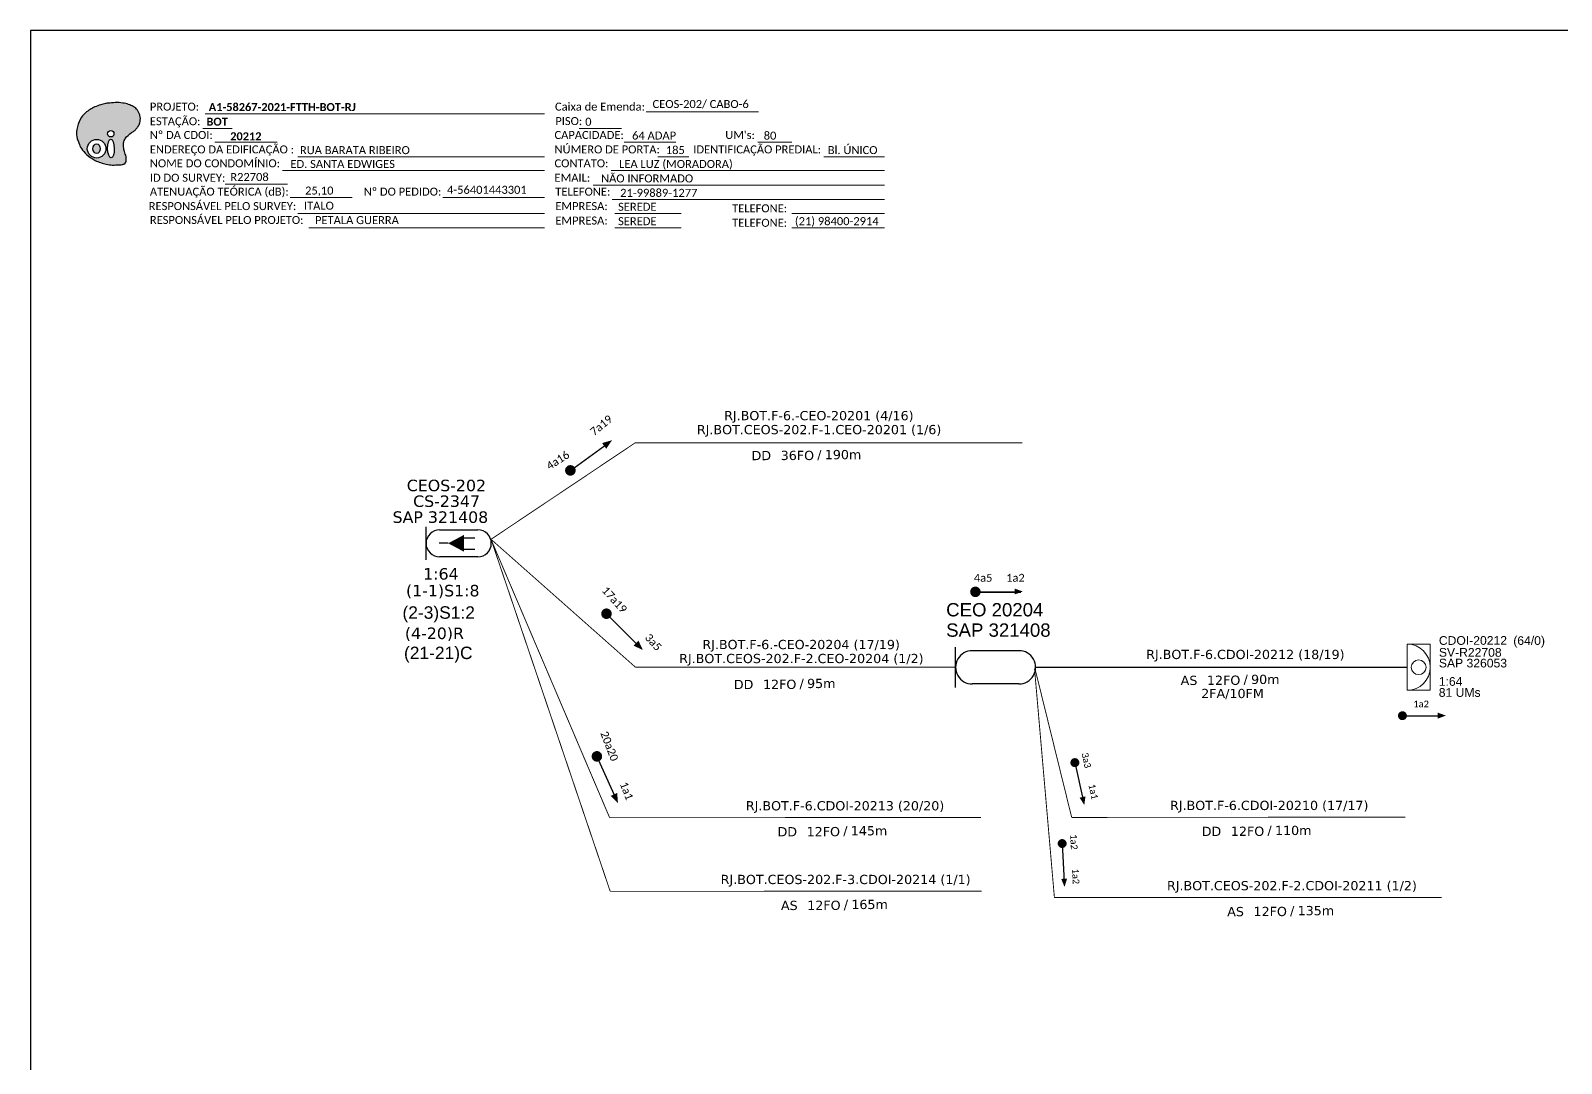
# Model space of a CAD drawing. Extents: x -4 to 837, y 1 to 595.
# Drawn here: x -3.8 to 339.1, y 363.8 to 595.3 of the extents above; entities that cross this region are included whole.
import ezdxf
from ezdxf.enums import TextEntityAlignment as Align

# ---------------------------------------------------------------- set-up
doc = ezdxf.new("R2010")
doc.units = 0
for name, color, linetype, lineweight in [("20.0-LEGENDA DOS CDO'S", 1, 'Continuous', 0), ('20.1-CDO_INTERIOR', 1, 'Continuous', 0), ('40.1-ETIQUETAS', 1, 'Continuous', 20)]:
    doc.layers.add(name, color=color, linetype=linetype, lineweight=lineweight)
for name, color, linetype in [('20.4-CEOS', 1, 'Continuous'), ('CAP a instalar', 1, 'Continuous'), ('SETA', 7, 'Continuous'), ('texto', 255, 'Continuous'), ('Txtruas', 150, 'Continuous')]:
    doc.layers.add(name, color=color, linetype=linetype)
doc.styles.add('ARIAL', font='arial.ttf')
doc.styles.add('siredit', font='verdana.ttf')
doc.styles.add('WMF-Calibri0', font='calibri.ttf')
doc.styles.add('WMF-Calibri1', font='calibrib.ttf')
doc.linetypes.add('FENCELINE1', pattern='A,0.25,-0.1,[133,ltypeshp.shx,S=0.1,R=0,X=-0.1,Y=0],-0.1,1', length=1.45)

# ---------------------------------------------------------------- blocks, each defined once
blk = doc.blocks.new('OI')
h = blk.add_hatch(color=40)
edge = h.paths.add_edge_path()
edge.add_spline(control_points=[(4.35, -0.67), (3.92, -0.99), (3.26, -1.5), (2.81, -2.59), (2.9, -3.5), (3.06, -4.27), (3.31, -4.85), (3.37, -5.39), (3.4, -5.88), (3.2, -6.4), (2.54, -6.61), (1.65, -6.63), (0.55, -6.67), (-0.56, -6.42), (-1.61, -6.14), (-2.77, -5.61), (-3.92, -4.77), (-4.89, -3.7), (-5.34, -2.65), (-5.6, -1.94), (-5.85, -0.96), (-5.71, 0.47), (-5.1, 2.02), (-4.14, 3.02), (-3.3, 3.61), (-2.37, 4.16), (-1.36, 4.44), (-0.56, 4.7), (0.79, 4.85), (2.24, 4.97), (3.79, 4.57), (4.67, 4.21), (5.44, 3.65), (5.76, 2.99), (6.03, 2.21), (6.01, 1.46), (5.72, 0.64), (5.31, 0.08), (4.88, -0.38), (4.51, -0.55), (4.35, -0.67)], knot_values=[0, 0, 0, 0, 1.60434, 2.417191, 3.427595, 4.282808, 4.776746, 5.304182, 5.888771, 6.258406, 6.858137, 7.79129, 8.986195, 10.124242, 11.187857, 12.242908, 13.953784, 15.414161, 16.515391, 17.349188, 17.675853, 19.552021, 21.515531, 22.568638, 23.63245, 24.621084, 25.782718, 26.745347, 27.142653, 29.870543, 31.004649, 31.921532, 32.709589, 33.801391, 34.042471, 35.192333, 35.971461, 36.628871, 37.254359, 37.836911, 37.836911, 37.836911, 37.836911], degree=3, periodic=0)
h.paths.add_polyline_path([(1.13, -0.87, -1), (-0.04, -0.87, -1)], flags=16)
edge = h.paths.add_edge_path(flags=16)
edge.add_ellipse((0.56, -3.59), major_axis=(-0.02, 1.71), ratio=0.361305, start_angle=0, end_angle=360)
h.paths.add_polyline_path([(-0.36, -3.62, -1), (-3.8, -3.62, -1)], flags=16)
edge = h.paths.add_edge_path(flags=0)
edge.add_ellipse((-2.08, -3.62), major_axis=(0, 0.885), ratio=0.758294, start_angle=0, end_angle=360)
at = {"color": 40}
for centre, radius in [((-2.08, -3.62), 1.72), ((0.54, -0.87), 0.587)]:
    blk.add_circle(centre, radius, dxfattribs=at)
blk.add_ellipse((-2.08, -3.62), major_axis=(0, 0.885), ratio=0.758294, start_param=-3.141592653589792, end_param=3.141592653589792, dxfattribs=at)
blk.add_ellipse((0.56, -3.59), major_axis=(-0.02, 1.71), ratio=0.361305, dxfattribs=at)
at = {"color": 40, "start_tangent": (-0.800898, -0.598801), "end_tangent": (-0.800898, -0.598801)}
blk.add_spline([(4.35, -0.67), (3.2, -1.78), (2.9, -2.54), (2.92, -3.55), (3.12, -4.38), (3.28, -4.85), (3.37, -5.37), (3.35, -5.95), (3.2, -6.29), (2.66, -6.55), (1.73, -6.63), (0.54, -6.62), (-0.58, -6.41), (-1.6, -6.11), (-2.56, -5.67), (-3.95, -4.67), (-4.89, -3.56), (-5.37, -2.56), (-5.64, -1.78), (-5.72, -1.46), (-5.63, 0.42), (-4.84, 2.22), (-4.13, 2.99), (-3.27, 3.62), (-2.4, 4.09), (-1.3, 4.47), (-0.37, 4.72), (0.02, 4.77), (2.75, 4.8), (3.85, 4.53), (4.69, 4.16), (5.31, 3.68), (5.85, 2.73), (5.93, 2.5), (5.94, 1.35), (5.67, 0.62), (5.29, 0.08), (4.84, -0.36), (4.35, -0.67)], degree=3, dxfattribs=at)
blk = doc.blocks.new('ETIQUETA_RS5F')
at = {"layer": '40.1-ETIQUETAS', "color": 0, "style": 'siredit'}
blk.add_text('/', height=1.5, dxfattribs=at).set_placement((1.58, -1.95), align=Align.MIDDLE_RIGHT)
for tag, p in [('ETIQUETA_R_SECUNDARIA', (1.21, 2.1)), ('ETIQUETA_R_PRIMARIA', (1.21, 4.1)), ('F_ATIVAS/F_MORTAS', (1.14, -4.24))]:
    blk.add_attdef(tag, text='', height=1.5, dxfattribs=at).set_placement(p, align=Align.MIDDLE_CENTER)
for tag, p in [('TIPO_CABO', (-6.58, -2.12)), ('CAP_CABO', (0.4, -2.09))]:
    blk.add_attdef(tag, text='', height=1.5, dxfattribs=at).set_placement(p, align=Align.MIDDLE_RIGHT)
blk.add_attdef('METROS', text='', height=1.5, dxfattribs=at).set_placement((2.14, -1.95), align=Align.MIDDLE_LEFT)
for tag, p in [('FUSÃO_1', (0.85, -8.39)), ('FUSÃO_2', (0.85, -10.6)), ('FUSÃO_3', (0.85, -12.93)), ('FUSÃO_4', (0.85, -15.14)), ('FUSÃO_5', (0.85, -17.16))]:
    blk.add_attdef(tag, text='', height=1.5, dxfattribs=at).set_placement(p, align=Align.CENTER)

msp = doc.modelspace()

# ---------------------------------------------------------------- linework, layer by layer
for p, q in [((837.17, 595.26), (-3.83, 595.26)), ((-3.83, 595.26), (-3.83, 1.26))]:
    msp.add_line(p, q)
at = {"color": 7, "lineweight": 0}
for points in [[(35.28, 576.58), (111.25, 576.58)], [(134.09, 577.07), (159.22, 577.07)], [(34.76, 573.3), (41.31, 573.3)], [(119.05, 573.34), (128.53, 573.34)], [(37.42, 570.23), (51.37, 570.23)], [(129.1, 570.23), (140.71, 570.23)], [(159.04, 570.23), (166.7, 570.23)], [(55.99, 566.99), (111.25, 566.99)], [(136.68, 566.99), (143.62, 566.99)], [(173.85, 566.99), (187.41, 566.99)], [(52.58, 563.88), (111.25, 563.88)], [(126.21, 563.88), (187.44, 563.88)], [(39.74, 560.82), (53.69, 560.82)], [(122.17, 560.64), (187.44, 560.64)], [(54.28, 557.85), (68.22, 557.85)], [(88.51, 557.85), (111.27, 557.85)], [(126.46, 557.41), (187.44, 557.41)], [(55.99, 554.29), (111.25, 554.29)], [(127.07, 554.29), (141.86, 554.29)], [(166.67, 554.29), (187.44, 554.29)], [(58.48, 551.06), (111.25, 551.06)], [(127.07, 551.06), (141.86, 551.06)], [(166.67, 551.06), (187.44, 551.06)]]:
    msp.add_lwpolyline(points, dxfattribs=at)
for points, const_width in [([(116.6, 496.37, 1), (117.56, 497.06, 1)], 1.18), ([(207.81, 470.09, 1), (207.81, 468.91, 1)], 1.17), ([(302.97, 441.75, 1), (303.97, 441.75, 1)], 1), ([(229.98, 431.73, 1), (230.2, 430.75, 1)], 1), ([(227.22, 413.61, 1), (227.27, 412.61, 1)], 1)]:
    msp.add_lwpolyline(points, format="xyb", close=True, dxfattribs=dict(const_width=const_width))
at = {"color": 7, "const_width": 1.18}
for points in [[(124.75, 465.02, 1), (125.59, 464.18, 1)], [(122.78, 433.18, 1), (123.26, 432.1, 1)]]:
    msp.add_lwpolyline(points, format="xyb", close=True, dxfattribs=at)
at = {"layer": '20.1-CDO_INTERIOR', "lineweight": 18}
msp.add_lwpolyline([(309.69, 447.44), (309.69, 457.77), (304.52, 457.77), (304.52, 447.44)], close=True, dxfattribs=at)
msp.add_circle((307.1, 452.61), 1.65, dxfattribs=at)
msp.add_arc((304.52, 452.61), 5.17, 270, 90, dxfattribs=at)
at = {"layer": '20.4-CEOS', "color": 7}
for p, q in [((87.79, 483.43), (96.33, 483.43)), ((96.33, 477.34), (87.79, 477.34))]:
    msp.add_line(p, q, dxfattribs=at)
for points in [[(84.75, 476.71), (84.75, 484.05)], [(89.71, 480.38), (87.65, 480.38)], [(93.08, 481.59), (95.67, 481.59)], [(93.08, 479.06), (95.67, 479.06)]]:
    msp.add_lwpolyline(points, dxfattribs=at)
msp.add_lwpolyline([(89.71, 480.38, 0, 3.76, 0), (93.23, 480.38, 3.76, 3.76, 0)], format="xyseb", dxfattribs=at)
for centre, start, end in [((87.79, 480.38), 90, 270), ((96.33, 480.38), 270, 90)]:
    msp.add_arc(centre, 3.04, start, end, dxfattribs=at)
at = {"layer": 'CAP a instalar', "color": 7, "ltscale": 5, "const_width": 0.2}
for points in [[(158.53, 502.91), (131.62, 502.91), (99.36, 481.31)], [(158.53, 502.91), (218.35, 502.91)], [(99.36, 481.11), (125.87, 418.91)], [(99.4, 481.19), (131.62, 452.65)], [(131.66, 452.6), (203.37, 452.6)], [(221.17, 452.25), (229.38, 418.96)], [(125.87, 418.91), (209.1, 418.92)], [(229.38, 418.96), (304.12, 419.01)]]:
    msp.add_lwpolyline(points, dxfattribs=at)
at = {"layer": 'CAP a instalar', "color": 8, "ltscale": 5, "const_width": 0.2}
for points in [[(99.36, 481.11), (126, 402.4)], [(221.05, 452.32), (225.51, 400.99)], [(126, 402.4), (209.23, 402.42)], [(225.51, 400.99), (312.29, 401.03)]]:
    msp.add_lwpolyline(points, dxfattribs=at)
at = {"layer": 'CAP a instalar', "linetype": 'FENCELINE1', "ltscale": 8, "const_width": 0.317}
msp.add_lwpolyline([(221.29, 452.59), (304.52, 452.61)], dxfattribs=at)
at = {"layer": 'SETA'}
for points in [[(117.08, 496.71), (125.32, 502.66)], [(207.85, 469.44), (218.01, 469.44)], [(218.01, 469.44), (207.85, 469.44)], [(303.47, 441.75), (312.07, 441.75)], [(230.09, 431.24), (231.95, 422.85)], [(227.25, 413.11), (227.71, 404.53)]]:
    msp.add_lwpolyline(points, dxfattribs=at)
at = {"layer": 'SETA', "color": 7}
for points in [[(125.17, 464.6), (132.35, 457.41)], [(123.02, 432.64), (127.17, 423.37)]]:
    msp.add_lwpolyline(points, dxfattribs=at)
at = {"layer": 'SETA'}
for points in [[(124.19, 502.84), (126.41, 503.47), (125.11, 501.56)], [(216.59, 470.24), (218.42, 469.58), (216.59, 468.91)], [(311.38, 442.43), (313.21, 441.77), (311.38, 441.1)], [(232.46, 423.67), (232.21, 421.73), (231.16, 423.38)], [(228.35, 405.25), (227.78, 403.39), (227.02, 405.18)]]:
    msp.add_solid(points, dxfattribs=at)
at = {"layer": 'SETA', "color": 7}
for points in [[(132.34, 458.56), (133.32, 456.47), (131.23, 457.44)], [(127.57, 424.44), (127.74, 422.14), (126.13, 423.79)]]:
    msp.add_solid(points, dxfattribs=at)
at = {"layer": 'Txtruas', "color": 5}
msp.add_line((217.57, 456.32), (207.11, 456.32), dxfattribs=at)
for points in [[(203.36, 448.1), (203.38, 457.1)], [(217.56, 448.86), (207.1, 448.86)]]:
    msp.add_lwpolyline(points, dxfattribs=at)
for centre, start, end in [((207.1, 452.59), 89.9211, 269.9225), ((217.56, 452.59), 269.9211, 89.9225)]:
    msp.add_arc(centre, 3.73, start, end, dxfattribs=at)

# ---------------------------------------------------------------- block references
at = {"color": 7, "xscale": 1.213923925163967, "yscale": 1.213923925163967, "zscale": 1.213923925163967, "rotation": 0.1532896023949059}
msp.add_blockref('OI', (13.47, 573.2), dxfattribs=at)
at = {"layer": '40.1-ETIQUETAS', "color": 7}
ref = msp.add_blockref('ETIQUETA_RS5F', (171.16, 502.96), dxfattribs=dict(at, xscale=1.378472709545349, yscale=1.378472709545349, zscale=1.378472709545349))
ref.add_attrib('ETIQUETA_R_PRIMARIA', 'RJ.BOT.F-6.-CEO-20201 (4/16)', dxfattribs={"color": 0, "height": 2.0677, "style": 'siredit'}).set_placement((172.74, 508.99), align=Align.MIDDLE_CENTER)
ref.add_attrib('ETIQUETA_R_SECUNDARIA', 'RJ.BOT.CEOS-202.F-1.CEO-20201 (1/6)', dxfattribs={"color": 0, "height": 2.0677, "style": 'siredit'}).set_placement((172.79, 505.86), align=Align.MIDDLE_CENTER)
ref.add_attrib('TIPO_CABO', 'DD', dxfattribs={"color": 0, "height": 2.068, "style": 'siredit'}).set_placement((162.04, 500.04), align=Align.MIDDLE_RIGHT)
ref.add_attrib('CAP_CABO', '36FO', dxfattribs={"color": 0, "height": 2.068, "style": 'siredit'}).set_placement((171.67, 500.07), align=Align.MIDDLE_RIGHT)
ref.add_attrib('METROS', '190m', dxfattribs={"color": 0, "height": 2.068, "style": 'siredit'}).set_placement((174.07, 500.26), align=Align.MIDDLE_LEFT)
ref = msp.add_blockref('ETIQUETA_RS5F', (167.19, 451.67), dxfattribs=dict(at, xscale=1.378472709545349, yscale=1.378472709545349, zscale=1.378472709545349))
ref.add_attrib('ETIQUETA_R_PRIMARIA', 'RJ.BOT.F-6.-CEO-20204 (17/19)', dxfattribs={"color": 0, "height": 2.0677, "style": 'siredit'}).set_placement((168.77, 457.7), align=Align.MIDDLE_CENTER)
ref.add_attrib('ETIQUETA_R_SECUNDARIA', 'RJ.BOT.CEOS-202.F-2.CEO-20204 (1/2)', dxfattribs={"color": 0, "height": 2.0677, "style": 'siredit'}).set_placement((168.82, 454.57), align=Align.MIDDLE_CENTER)
ref.add_attrib('TIPO_CABO', 'DD', dxfattribs={"color": 0, "height": 2.068, "style": 'siredit'}).set_placement((158.07, 448.75), align=Align.MIDDLE_RIGHT)
ref.add_attrib('CAP_CABO', '12FO', dxfattribs={"color": 0, "height": 2.068, "style": 'siredit'}).set_placement((167.7, 448.78), align=Align.MIDDLE_RIGHT)
ref.add_attrib('METROS', '95m', dxfattribs={"color": 0, "height": 2.068, "style": 'siredit'}).set_placement((170.1, 448.98), align=Align.MIDDLE_LEFT)
at = {"layer": 'CAP a instalar', "linetype": 'FENCELINE1', "ltscale": 7}
ref = msp.add_blockref('ETIQUETA_RS5F', (266.65, 452.58), dxfattribs=dict(at, xscale=1.378472709545349, yscale=1.378472709545349, zscale=1.378472709545349))
ref.add_attrib('ETIQUETA_R_SECUNDARIA', 'RJ.BOT.F-6.CDOI-20212 (18/19)', dxfattribs={"layer": '40.1-ETIQUETAS', "color": 0, "height": 2.0677, "style": 'siredit'}).set_placement((268.28, 455.48), align=Align.MIDDLE_CENTER)
ref.add_attrib('TIPO_CABO', 'AS', dxfattribs={"layer": '40.1-ETIQUETAS', "color": 0, "height": 2.068, "style": 'siredit'}).set_placement((257.53, 449.67), align=Align.MIDDLE_RIGHT)
ref.add_attrib('CAP_CABO', '12FO', dxfattribs={"layer": '40.1-ETIQUETAS', "color": 0, "height": 2.068, "style": 'siredit'}).set_placement((267.15, 449.7), align=Align.MIDDLE_RIGHT)
ref.add_attrib('METROS', '90m', dxfattribs={"layer": '40.1-ETIQUETAS', "color": 0, "height": 2.068, "style": 'siredit'}).set_placement((269.56, 449.89), align=Align.MIDDLE_LEFT)
ref.add_attrib('F_ATIVAS/F_MORTAS', '2FA/10FM', dxfattribs={"layer": '40.1-ETIQUETAS', "color": 0, "height": 2.068, "style": 'siredit'}).set_placement((265.4, 446.73), align=Align.MIDDLE_CENTER)
at = {"layer": 'CAP a instalar', "color": 7, "linetype": 'FENCELINE1', "ltscale": 7}
ref = msp.add_blockref('ETIQUETA_RS5F', (176.98, 418.67), dxfattribs=dict(at, xscale=1.378472709545349, yscale=1.378472709545349, zscale=1.378472709545349))
ref.add_attrib('ETIQUETA_R_SECUNDARIA', 'RJ.BOT.F-6.CDOI-20213 (20/20)', dxfattribs={"layer": '40.1-ETIQUETAS', "color": 0, "height": 2.0677, "style": 'siredit'}).set_placement((178.61, 421.57), align=Align.MIDDLE_CENTER)
ref.add_attrib('TIPO_CABO', 'DD', dxfattribs={"layer": '40.1-ETIQUETAS', "color": 0, "height": 2.068, "style": 'siredit'}).set_placement((167.86, 415.75), align=Align.MIDDLE_RIGHT)
ref.add_attrib('CAP_CABO', '12FO', dxfattribs={"layer": '40.1-ETIQUETAS', "color": 0, "height": 2.068, "style": 'siredit'}).set_placement((177.48, 415.78), align=Align.MIDDLE_RIGHT)
ref.add_attrib('METROS', '145m', dxfattribs={"layer": '40.1-ETIQUETAS', "color": 0, "height": 2.068, "style": 'siredit'}).set_placement((179.89, 415.97), align=Align.MIDDLE_LEFT)
ref = msp.add_blockref('ETIQUETA_RS5F', (272, 418.75), dxfattribs=dict(at, xscale=1.378472709545349, yscale=1.378472709545349, zscale=1.378472709545349))
ref.add_attrib('ETIQUETA_R_SECUNDARIA', 'RJ.BOT.F-6.CDOI-20210 (17/17)', dxfattribs={"layer": '40.1-ETIQUETAS', "color": 0, "height": 2.0677, "style": 'siredit'}).set_placement((273.63, 421.65), align=Align.MIDDLE_CENTER)
ref.add_attrib('TIPO_CABO', 'DD', dxfattribs={"layer": '40.1-ETIQUETAS', "color": 0, "height": 2.068, "style": 'siredit'}).set_placement((262.88, 415.83), align=Align.MIDDLE_RIGHT)
ref.add_attrib('CAP_CABO', '12FO', dxfattribs={"layer": '40.1-ETIQUETAS', "color": 0, "height": 2.068, "style": 'siredit'}).set_placement((272.51, 415.86), align=Align.MIDDLE_RIGHT)
ref.add_attrib('METROS', '110m', dxfattribs={"layer": '40.1-ETIQUETAS', "color": 0, "height": 2.068, "style": 'siredit'}).set_placement((274.91, 416.05), align=Align.MIDDLE_LEFT)
at = {"layer": 'CAP a instalar', "color": 8, "linetype": 'FENCELINE1', "ltscale": 7}
ref = msp.add_blockref('ETIQUETA_RS5F', (177.11, 402.16), dxfattribs=dict(at, xscale=1.378472709545349, yscale=1.378472709545349, zscale=1.378472709545349))
ref.add_attrib('ETIQUETA_R_SECUNDARIA', 'RJ.BOT.CEOS-202.F-3.CDOI-20214 (1/1)', dxfattribs={"layer": '40.1-ETIQUETAS', "color": 0, "height": 2.0677, "style": 'siredit'}).set_placement((178.74, 405.06), align=Align.MIDDLE_CENTER)
ref.add_attrib('TIPO_CABO', 'AS', dxfattribs={"layer": '40.1-ETIQUETAS', "color": 0, "height": 2.068, "style": 'siredit'}).set_placement((167.99, 399.24), align=Align.MIDDLE_RIGHT)
ref.add_attrib('CAP_CABO', '12FO', dxfattribs={"layer": '40.1-ETIQUETAS', "color": 0, "height": 2.068, "style": 'siredit'}).set_placement((177.61, 399.27), align=Align.MIDDLE_RIGHT)
ref.add_attrib('METROS', '165m', dxfattribs={"layer": '40.1-ETIQUETAS', "color": 0, "height": 2.068, "style": 'siredit'}).set_placement((180.02, 399.46), align=Align.MIDDLE_LEFT)
at = {"layer": 'CAP a instalar', "color": 8, "ltscale": 5}
ref = msp.add_blockref('ETIQUETA_RS5F', (277.08, 400.77), dxfattribs=dict(at, xscale=1.378472709545349, yscale=1.378472709545349, zscale=1.378472709545349))
ref.add_attrib('ETIQUETA_R_SECUNDARIA', 'RJ.BOT.CEOS-202.F-2.CDOI-20211 (1/2)', dxfattribs={"layer": '40.1-ETIQUETAS', "color": 0, "height": 2.0677, "style": 'siredit'}).set_placement((278.71, 403.67), align=Align.MIDDLE_CENTER)
ref.add_attrib('TIPO_CABO', 'AS', dxfattribs={"layer": '40.1-ETIQUETAS', "color": 0, "height": 2.068, "style": 'siredit'}).set_placement((267.96, 397.86), align=Align.MIDDLE_RIGHT)
ref.add_attrib('CAP_CABO', '12FO', dxfattribs={"layer": '40.1-ETIQUETAS', "color": 0, "height": 2.068, "style": 'siredit'}).set_placement((277.59, 397.89), align=Align.MIDDLE_RIGHT)
ref.add_attrib('METROS', '135m', dxfattribs={"layer": '40.1-ETIQUETAS', "color": 0, "height": 2.068, "style": 'siredit'}).set_placement((279.99, 398.08), align=Align.MIDDLE_LEFT)

# ---------------------------------------------------------------- texts
at = {"color": 7}
for s, height, style, p in [('CEOS-202/ CABO-6', 1.7927, 'WMF-Calibri0', (135.49, 577.91)), ('A1-58267-2021-FTTH-BOT-RJ', 1.7927, 'WMF-Calibri1', (36.07, 577.23)), ('BOT', 1.793, 'WMF-Calibri1', (35.56, 573.95)), ('0', 1.79, 'WMF-Calibri0', (120.4, 573.94)), (' 64 ADAP', 1.793, 'WMF-Calibri0', (130.27, 570.85)), ('80', 1.793, 'WMF-Calibri0', (160.39, 570.83)), ('RUA BARATA RIBEIRO', 1.7927, 'WMF-Calibri0', (56.5, 567.58)), ('185', 1.793, 'WMF-Calibri0', (138.46, 567.59)), ('Bl. ÚNICO', 1.793, 'WMF-Calibri0', (174.74, 567.59)), ('ED. SANTA EDWIGES', 1.7927, 'WMF-Calibri0', (54.36, 564.48)), ('LEA LUZ (MORADORA)', 1.7927, 'WMF-Calibri0', (127.99, 564.48)), ('R22708', 1.793, 'WMF-Calibri0', (40.9, 561.56)), ('NÃO INFORMADO', 1.7927, 'WMF-Calibri0', (123.95, 561.24)), ('25,10', 1.793, 'WMF-Calibri0', (57.65, 558.52)), ('4-56401443301', 1.7927, 'WMF-Calibri0', (89.45, 558.69)), ('21-99889-1277', 1.7927, 'WMF-Calibri0', (128.24, 558.01)), ('ITALO', 1.793, 'WMF-Calibri0', (57.39, 555.13)), ('SEREDE', 1.793, 'WMF-Calibri0', (127.77, 554.89)), ('PETALA GUERRA', 1.7927, 'WMF-Calibri0', (59.88, 551.9)), ('SEREDE', 1.793, 'WMF-Calibri0', (127.77, 551.66)), ('(21) 98400-2914', 1.7927, 'WMF-Calibri0', (167.37, 551.66))]:
    msp.add_text(s, height=height, dxfattribs=dict(at, style=style)).set_placement(p)
at = {"color": 7, "lineweight": 0, "style": 'WMF-Calibri0'}
for s, height, p in [('PROJETO:', 1.793, (22.88, 577.33)), ('ESTAÇÃO:', 1.793, (22.88, 574.05)), ('Caixa de Emenda:', 1.7927, (113.63, 577.33)), ('Nº DA CDOI:', 1.7927, (22.88, 570.98)), ('CAPACIDADE:', 1.7927, (113.52, 570.98)), ('PISO:', 1.793, (113.7, 574.09)), ("UM's:", 1.793, (151.77, 570.98)), ('ENDEREÇO DA EDIFICAÇÃO :', 1.7927, (22.88, 567.74)), ('NÚMERO DE PORTA:', 1.7927, (113.52, 567.74)), ('IDENTIFICAÇÃO PREDIAL:', 1.7927, (144.61, 567.74)), ('NOME DO CONDOMÍNIO:', 1.7927, (22.88, 564.63)), ('CONTATO:', 1.793, (113.52, 564.63)), ('ID DO SURVEY:', 1.7927, (22.88, 561.39)), ('EMAIL:', 1.793, (113.52, 561.39)), ('ATENUAÇÃO TEÓRICA (dB):', 1.7927, (22.88, 558.28)), ('Nº DO PEDIDO:', 1.7927, (70.8, 558.28)), ('TELEFONE:', 1.793, (113.71, 558.28)), ('RESPONSÁVEL PELO SURVEY:', 1.7927, (22.63, 555.04)), ('EMPRESA:', 1.793, (113.71, 555.04)), ('TELEFONE:', 1.793, (153.31, 554.54)), ('RESPONSÁVEL PELO PROJETO:', 1.7927, (22.88, 551.93)), ('EMPRESA:', 1.793, (113.71, 551.8)), ('TELEFONE:', 1.793, (153.31, 551.3))]:
    msp.add_text(s, height=height, dxfattribs=at).set_placement(p)
at = {"color": 7, "style": 'WMF-Calibri1'}
msp.add_text('20212', height=1.793, dxfattribs=at).set_placement((44.39, 570.69), align=Align.CENTER)
at = {"insert": (307.12, 444.38), "char_height": 1.5, "width": 25.3588, "attachment_point": 5}
msp.add_mtext('\\C7;\\fCalibri|b0|i0|c0|p34;  1a2', dxfattribs=at)
at = {"char_height": 1.5, "width": 25.3588, "attachment_point": 5}
for s, insert, rotation in [('\\C7;\\fCalibri|b0|i0|c0|p34;3a3       1a1', (233.44, 428.24), 282.4863), ('\\C7;\\fCalibri|b0|i0|c0|p34;1a2        1a2', (230.07, 409.6), 273.0661)]:
    msp.add_mtext(s, dxfattribs=dict(at, insert=insert, rotation=rotation))
at = {"layer": "20.0-LEGENDA DOS CDO'S", "color": 1, "style": 'ARIAL'}
for s, rotation, p in [('CDOI-20212', 0.118, (311.63, 457.62)), ('SV-R22708', 359.9724, (311.63, 454.97)), ('SAP 326053', 359.9724, (311.63, 452.57)), ('1:64', 359.9724, (311.61, 448.45)), ('81 UMs', 359.9724, (311.61, 445.98))]:
    msp.add_text(s, height=1.947, rotation=rotation, dxfattribs=at).set_placement(p)
msp.add_text('(64/0)', height=1.947, rotation=359.9724, dxfattribs=at).set_placement((331.85, 457.61), align=Align.CENTER)
at = {"layer": '20.4-CEOS', "color": 7, "style": 'siredit'}
for s, p in [('CEOS-202', (89.31, 494.63)), ('CS-2347', (89.35, 491.11)), ('SAP 321408', (87.96, 487.54)), ('1:64', (88.08, 474.82)), ('(1-1)S1:8', (88.49, 471.06)), ('(4-20)R', (86.63, 461.5))]:
    msp.add_text(s, height=2.579, dxfattribs=at).set_placement(p, align=Align.TOP_CENTER)
at = {"layer": '40.1-ETIQUETAS', "color": 5, "style": 'ARIAL'}
for s, p in [('CEO 20204', (201.26, 464)), ('SAP 321408', (201.26, 459.44))]:
    msp.add_text(s, height=2.983, dxfattribs=at).set_placement(p)
at = {"layer": 'texto', "char_height": 1.7727, "width": 29.9695, "attachment_point": 5, "style": 'ARIAL'}
for s, insert, rotation in [('\\C7;\\fCalibri|b0|i0|c0|p34;7a19', (123.98, 506.82), 39.1568), ('\\C7;\\fCalibri|b0|i0|c0|p34;4a16', (114.27, 498.99), 32.7919)]:
    msp.add_mtext(s, dxfattribs=dict(at, insert=insert, rotation=rotation))
at = {"layer": 'texto', "insert": (213.16, 472.64), "char_height": 1.7727, "width": 29.9695, "attachment_point": 5}
msp.add_mtext('\\C7;\\fCalibri|b0|i0|c0|p34;4a5     1a2', dxfattribs=at)
at = {"layer": 'texto', "color": 7, "char_height": 1.7727, "width": 29.9695, "attachment_point": 5, "style": 'ARIAL'}
for s, insert, rotation in [('\\C7;\\fCalibri|b0|i0|c0|p34;17a19', (126.96, 467.74), 311.9568), ('\\C7;\\fCalibri|b0|i0|c0|p34;3a5', (135.66, 458.21), 311.9568), ('\\C7;\\fCalibri|b0|i0|c0|p34;20a20', (125.82, 434.93), 291.072), ('\\C7;\\fCalibri|b0|i0|c0|p34;1a1', (129.68, 424.89), 291.072)]:
    msp.add_mtext(s, dxfattribs=dict(at, insert=insert, rotation=rotation))
at = {"layer": 'texto', "color": 7, "insert": (87.58, 464.45), "char_height": 2.787, "width": 16.6072, "attachment_point": 5, "style": 'ARIAL'}
msp.add_mtext('(2-3)S1:2', dxfattribs=at)
at = {"layer": 'texto', "color": 0, "insert": (87.49, 455.41), "char_height": 2.787, "width": 16.6072, "attachment_point": 5, "style": 'ARIAL'}
msp.add_mtext('(21-21)C', dxfattribs=at)

doc.saveas('drawing.dxf')
